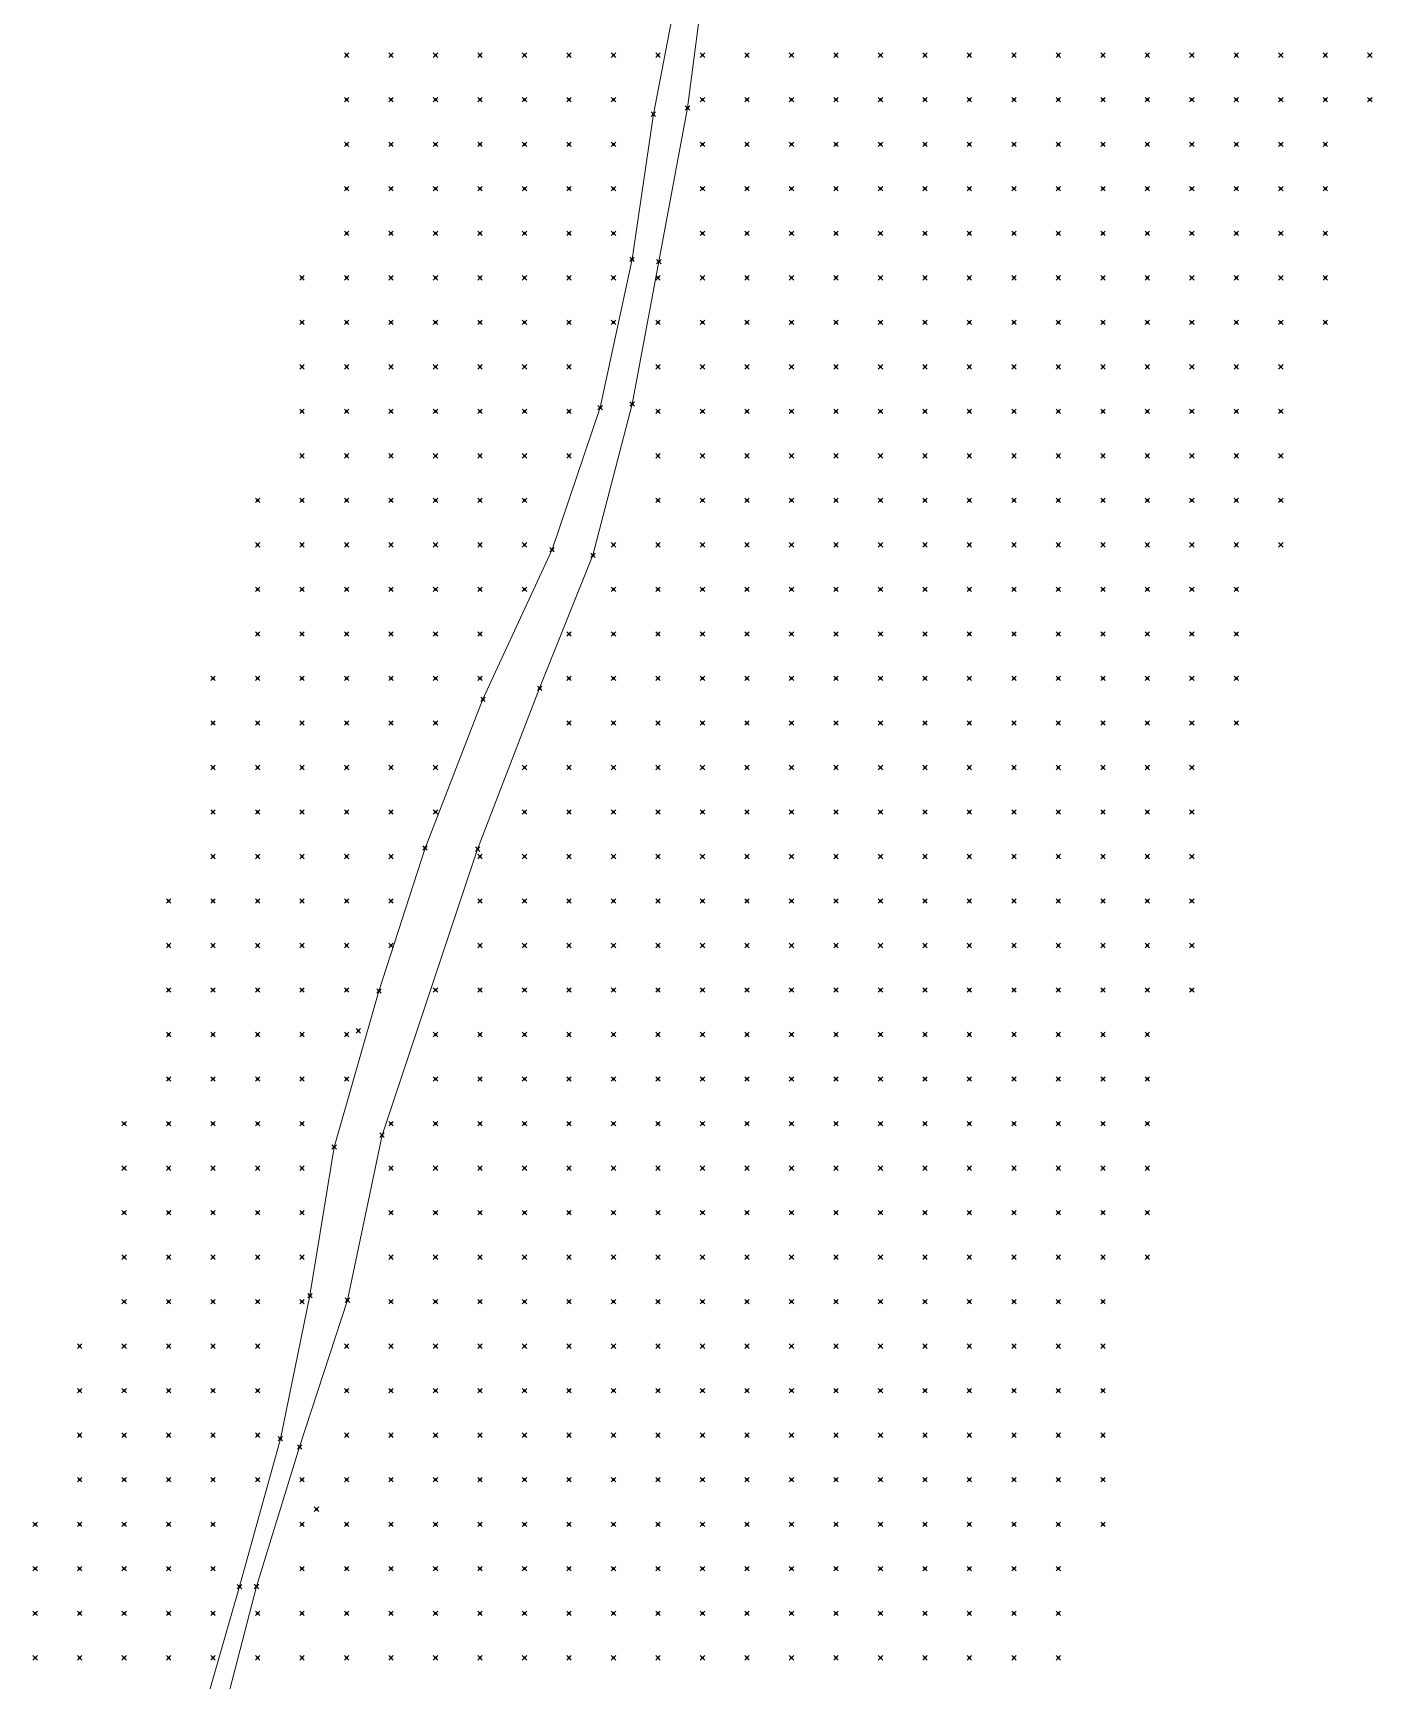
# Model space of a CAD drawing. Header units: metres. Extents: x 441556 to 446409, y 432338 to 461058.
# Drawn here: x 445103.5 to 445193.8, y 436214.2 to 436325.2 of the extents above; entities that cross this region are included whole.
import ezdxf

# ---------------------------------------------------------------- set-up
doc = ezdxf.new("R2010")
doc.units = ezdxf.units.M
doc.header["$MEASUREMENT"] = 0
doc.header["$PDMODE"] = 35
doc.header["$PDSIZE"] = 0.15
for name, color, linetype, lineweight in [('DTM-BRE-RevN_GRP_DRUM FORESTIER', 2, 'Continuous', 0), ('DTM-NOK-RevN_LIDAR_co_lidar', 91, 'Continuous', 0), ('DTM-NOK-RevN_RTK', 32, 'Continuous', 0)]:
    doc.layers.add(name, color=color, linetype=linetype, lineweight=lineweight)

msp = doc.modelspace()

# ---------------------------------------------------------------- linework, layer by layer
at = {"layer": 'DTM-BRE-RevN_GRP_DRUM FORESTIER'}
for p, q in [((445145.343, 436319.727, 331.626), (445147.33, 436329.966, 331.695)), ((445148.972, 436330.346, 331.757), (445147.638, 436320.144, 331.595)), ((445143.9, 436309.949, 330.783), (445145.343, 436319.727, 331.626)), ((445147.638, 436320.144, 331.595), (445145.705, 436309.791, 330.79)), ((445141.756, 436299.957, 329.723), (445143.9, 436309.949, 330.783)), ((445145.705, 436309.791, 330.79), (445143.911, 436300.196, 329.84)), ((445138.508, 436290.391, 328.969), (445141.756, 436299.957, 329.723)), ((445143.911, 436300.196, 329.84), (445141.267, 436290.003, 328.942)), ((445133.848, 436280.303, 328.272), (445138.508, 436290.391, 328.969)), ((445141.267, 436290.003, 328.942), (445137.672, 436281.047, 328.323)), ((445137.672, 436281.047, 328.323), (445133.49, 436270.204, 327.337)), ((445129.949, 436270.283, 327.529), (445133.848, 436280.303, 328.272)), ((445126.841, 436260.642, 326.847), (445129.949, 436270.283, 327.529)), ((445133.49, 436270.204, 327.337), (445127.046, 436250.934, 325.874)), ((445123.819, 436250.131, 326.061), (445126.841, 436260.642, 326.847)), ((445127.046, 436250.934, 325.874), (445124.716, 436239.815, 325.071)), ((445122.191, 436240.122, 325.286), (445123.819, 436250.131, 326.061)), ((445120.194, 436230.48, 324.77), (445122.191, 436240.122, 325.286)), ((445124.716, 436239.815, 325.071), (445121.488, 436229.926, 324.851)), ((445117.441, 436220.516, 325.139), (445120.194, 436230.48, 324.77)), ((445121.488, 436229.926, 324.851), (445118.586, 436220.526, 325.122)), ((445114.545, 436210.468, 325.465), (445117.441, 436220.516, 325.139)), ((445118.586, 436220.526, 325.122), (445116.046, 436210.722, 325.421))]:
    msp.add_line(p, q, dxfattribs=at)
at = {"layer": 'DTM-NOK-RevN_LIDAR_co_lidar'}
for p in [(445124.657, 436323.7, 322.694), (445127.657, 436323.7, 322.681), (445130.656, 436323.7, 322.879), (445133.655, 436323.7, 323.321), (445136.655, 436323.7, 323.959), (445139.654, 436323.7, 329.409), (445142.653, 436323.7, 331.94), (445145.653, 436323.7, 331.492), (445148.652, 436323.7, 332.56), (445151.652, 436323.7, 335.567), (445154.651, 436323.7, 336.838), (445157.65, 436323.7, 337.399), (445160.65, 436323.7, 340.45), (445163.649, 436323.7, 344.033), (445166.648, 436323.7, 346.524), (445169.648, 436323.7, 347.714), (445172.647, 436323.7, 348.598), (445175.647, 436323.7, 349.796), (445178.646, 436323.7, 350.799), (445181.645, 436323.7, 352.597), (445184.645, 436323.7, 354.241), (445187.644, 436323.7, 356.972), (445190.644, 436323.7, 358.868), (445193.643, 436323.7, 359.966), (445124.657, 436320.7, 322.726), (445127.657, 436320.7, 322.715), (445130.656, 436320.7, 322.966), (445133.655, 436320.7, 323.468), (445136.655, 436320.7, 324.121), (445139.654, 436320.7, 327.982), (445142.653, 436320.7, 330.851), (445148.652, 436320.7, 332.194), (445151.652, 436320.7, 334.053), (445154.651, 436320.7, 335.289), (445157.65, 436320.7, 336.921), (445160.65, 436320.7, 340.729), (445163.649, 436320.7, 344.331), (445166.648, 436320.7, 346.296), (445169.648, 436320.7, 346.801), (445172.647, 436320.7, 347.18), (445175.647, 436320.7, 348.235), (445178.646, 436320.7, 349.838), (445181.645, 436320.7, 351.645), (445184.645, 436320.7, 352.9), (445187.644, 436320.7, 354.994), (445190.644, 436320.7, 356.853), (445193.643, 436320.7, 358.352), (445124.657, 436317.701, 322.722), (445127.657, 436317.701, 322.684), (445130.656, 436317.701, 323.002), (445133.655, 436317.701, 323.723), (445136.655, 436317.701, 325.137), (445139.654, 436317.701, 328.318), (445142.653, 436317.701, 330.589), (445148.652, 436317.701, 331.351), (445151.652, 436317.701, 332.395), (445154.651, 436317.701, 334.134), (445157.65, 436317.701, 336.842), (445160.65, 436317.701, 341.536), (445163.649, 436317.701, 344.639), (445166.648, 436317.701, 345.627), (445169.648, 436317.701, 345.2), (445172.647, 436317.701, 345.583), (445175.647, 436317.701, 346.423), (445178.646, 436317.701, 348.356), (445181.645, 436317.701, 350.224), (445184.645, 436317.701, 351.51), (445187.644, 436317.701, 353.238), (445190.644, 436317.701, 354.896), (445124.657, 436314.702, 322.719), (445127.657, 436314.702, 322.668), (445130.656, 436314.702, 323.057), (445133.655, 436314.702, 323.766), (445136.655, 436314.702, 326.264), (445139.654, 436314.702, 329.466), (445142.653, 436314.702, 330.816), (445148.652, 436314.702, 331.239), (445151.652, 436314.702, 331.613), (445154.651, 436314.702, 333.542), (445157.65, 436314.702, 338.125), (445160.65, 436314.702, 343.157), (445163.649, 436314.702, 345.521), (445166.648, 436314.702, 345.376), (445169.648, 436314.702, 344.181), (445172.647, 436314.702, 344.815), (445175.647, 436314.702, 345.501), (445178.646, 436314.702, 347.52), (445181.645, 436314.702, 349.082), (445184.645, 436314.702, 350.554), (445187.644, 436314.702, 352.246), (445190.644, 436314.702, 353.854), (445124.657, 436311.702, 322.682), (445127.657, 436311.702, 322.693), (445130.656, 436311.702, 323.123), (445133.655, 436311.702, 323.947), (445136.655, 436311.702, 326.872), (445139.654, 436311.702, 329.559), (445142.653, 436311.702, 330.585), (445148.652, 436311.702, 331.001), (445151.652, 436311.702, 331.346), (445154.651, 436311.702, 333.021), (445157.65, 436311.702, 339.602), (445160.65, 436311.702, 344.917), (445163.649, 436311.702, 347.039), (445166.648, 436311.702, 346.657), (445169.648, 436311.702, 345.264), (445172.647, 436311.702, 345.335), (445175.647, 436311.702, 345.863), (445178.646, 436311.702, 347.67), (445181.645, 436311.702, 348.91), (445184.645, 436311.702, 350.392), (445187.644, 436311.702, 352.062), (445190.644, 436311.702, 353.388), (445121.658, 436308.703, 322.851), (445124.657, 436308.703, 322.639), (445127.657, 436308.703, 322.771), (445130.656, 436308.703, 323.354), (445133.655, 436308.703, 323.984), (445136.655, 436308.703, 326.278), (445139.654, 436308.703, 329.411), (445142.653, 436308.703, 330.472), (445145.653, 436308.703, 330.39), (445148.652, 436308.703, 330.573), (445151.652, 436308.703, 332.177), (445154.651, 436308.703, 336.75), (445157.65, 436308.703, 342.622), (445160.65, 436308.703, 346.943), (445163.649, 436308.703, 348.874), (445166.648, 436308.703, 348.293), (445169.648, 436308.703, 347.032), (445172.647, 436308.703, 346.842), (445175.647, 436308.703, 346.957), (445178.646, 436308.703, 348.405), (445181.645, 436308.703, 349.589), (445184.645, 436308.703, 351.207), (445187.644, 436308.703, 352.624), (445190.644, 436308.703, 353.88), (445121.658, 436305.704, 322.799), (445124.657, 436305.704, 322.65), (445127.657, 436305.704, 322.885), (445130.656, 436305.704, 323.504), (445133.655, 436305.704, 323.976), (445136.655, 436305.704, 326.142), (445139.654, 436305.704, 328.781), (445142.653, 436305.704, 329.921), (445145.653, 436305.704, 330.022), (445148.652, 436305.704, 330.151), (445151.652, 436305.704, 333.555), (445154.651, 436305.704, 339.976), (445157.65, 436305.704, 344.052), (445160.65, 436305.704, 347.164), (445163.649, 436305.704, 349.168), (445166.648, 436305.704, 348.942), (445169.648, 436305.704, 348.46), (445172.647, 436305.704, 348.607), (445175.647, 436305.704, 348.735), (445178.646, 436305.704, 350.234), (445181.645, 436305.704, 350.95), (445184.645, 436305.704, 351.941), (445187.644, 436305.704, 353.62), (445190.644, 436305.704, 355.763), (445121.658, 436302.704, 322.695), (445124.657, 436302.704, 322.684), (445127.657, 436302.704, 323.02), (445130.656, 436302.704, 323.518), (445133.655, 436302.704, 324.128), (445136.655, 436302.704, 326.272), (445139.654, 436302.704, 328.122), (445145.653, 436302.704, 329.634), (445148.652, 436302.704, 330.173), (445151.652, 436302.704, 334.544), (445154.651, 436302.704, 341.207), (445157.65, 436302.704, 344.636), (445160.65, 436302.704, 346.719), (445163.649, 436302.704, 348.115), (445166.648, 436302.704, 348.52), (445169.648, 436302.704, 349.192), (445172.647, 436302.704, 349.982), (445175.647, 436302.704, 350.528), (445178.646, 436302.704, 352.372), (445181.645, 436302.704, 352.561), (445184.645, 436302.704, 353.065), (445187.644, 436302.704, 355.489), (445121.658, 436299.705, 322.623), (445124.657, 436299.705, 322.687), (445127.657, 436299.705, 323.083), (445130.656, 436299.705, 323.56), (445133.655, 436299.705, 324.757), (445136.655, 436299.705, 326.789), (445139.654, 436299.705, 328.332), (445145.653, 436299.705, 329.455), (445148.652, 436299.705, 329.895), (445151.652, 436299.705, 333.747), (445154.651, 436299.705, 340.487), (445157.65, 436299.705, 344.937), (445160.65, 436299.705, 346.637), (445163.649, 436299.705, 347.426), (445166.648, 436299.705, 347.787), (445169.648, 436299.705, 349.206), (445172.647, 436299.705, 351.03), (445175.647, 436299.705, 351.464), (445178.646, 436299.705, 352.867), (445181.645, 436299.705, 353.717), (445184.645, 436299.705, 354.773), (445187.644, 436299.705, 356.84), (445121.658, 436296.705, 322.588), (445124.657, 436296.705, 322.637), (445127.657, 436296.705, 323.066), (445130.656, 436296.705, 323.528), (445133.655, 436296.705, 325.091), (445136.655, 436296.705, 327.204), (445139.654, 436296.705, 328.556), (445145.653, 436296.705, 329.533), (445148.652, 436296.705, 329.964), (445151.652, 436296.705, 332.517), (445154.651, 436296.705, 340.153), (445157.65, 436296.705, 345.084), (445160.65, 436296.705, 346.15), (445163.649, 436296.705, 347.021), (445166.648, 436296.705, 347.48), (445169.648, 436296.705, 348.909), (445172.647, 436296.705, 350.571), (445175.647, 436296.705, 351.506), (445178.646, 436296.705, 353.181), (445181.645, 436296.705, 354.971), (445184.645, 436296.705, 356.159), (445187.644, 436296.705, 357.365), (445118.658, 436293.706, 322.688), (445121.658, 436293.706, 322.53), (445124.657, 436293.706, 322.57), (445127.657, 436293.706, 323.284), (445130.656, 436293.706, 323.836), (445133.655, 436293.706, 324.939), (445136.655, 436293.706, 327.312), (445145.653, 436293.706, 329.738), (445148.652, 436293.706, 330.56), (445151.652, 436293.706, 333.039), (445154.651, 436293.706, 338.571), (445157.65, 436293.706, 343.638), (445160.65, 436293.706, 345.622), (445163.649, 436293.706, 346.249), (445166.648, 436293.706, 347.394), (445169.648, 436293.706, 348.812), (445172.647, 436293.706, 349.838), (445175.647, 436293.706, 351.307), (445178.646, 436293.706, 353.853), (445181.645, 436293.706, 355.855), (445184.645, 436293.706, 356.504), (445187.644, 436293.706, 357.445), (445118.658, 436290.707, 322.583), (445121.658, 436290.707, 322.514), (445124.657, 436290.707, 322.612), (445127.657, 436290.707, 323.607), (445130.656, 436290.707, 324.556), (445133.655, 436290.707, 326.061), (445136.655, 436290.707, 327.929), (445142.653, 436290.707, 328.742), (445145.653, 436290.707, 329.956), (445148.652, 436290.707, 331.682), (445151.652, 436290.707, 334.852), (445154.651, 436290.707, 338.01), (445157.65, 436290.707, 342.016), (445160.65, 436290.707, 344.499), (445163.649, 436290.707, 345.26), (445166.648, 436290.707, 347.015), (445169.648, 436290.707, 348.537), (445172.647, 436290.707, 350.027), (445175.647, 436290.707, 351.463), (445178.646, 436290.707, 353.952), (445181.645, 436290.707, 355.496), (445184.645, 436290.707, 356.34), (445187.644, 436290.707, 357.372), (445118.658, 436287.707, 322.631), (445121.658, 436287.707, 322.56), (445124.657, 436287.707, 322.733), (445127.657, 436287.707, 324.519), (445130.656, 436287.707, 325.727), (445133.655, 436287.707, 327.038), (445136.655, 436287.707, 328.157), (445142.653, 436287.707, 329.219), (445145.653, 436287.707, 331.364), (445148.652, 436287.707, 333.884), (445151.652, 436287.707, 336.585), (445154.651, 436287.707, 338.51), (445157.65, 436287.707, 340.96), (445160.65, 436287.707, 343.153), (445163.649, 436287.707, 344.138), (445166.648, 436287.707, 345.6), (445169.648, 436287.707, 348.195), (445172.647, 436287.707, 350.722), (445175.647, 436287.707, 351.602), (445178.646, 436287.707, 353.077), (445181.645, 436287.707, 354.294), (445184.645, 436287.707, 355.209), (445118.658, 436284.708, 322.811), (445121.658, 436284.708, 322.677), (445124.657, 436284.708, 322.787), (445127.657, 436284.708, 325.687), (445130.656, 436284.708, 327.19), (445133.655, 436284.708, 327.678), (445139.654, 436284.708, 328.295), (445142.653, 436284.708, 330.104), (445145.653, 436284.708, 332.939), (445148.652, 436284.708, 335.181), (445151.652, 436284.708, 336.913), (445154.651, 436284.708, 338.273), (445157.65, 436284.708, 339.705), (445160.65, 436284.708, 341.982), (445163.649, 436284.708, 342.931), (445166.648, 436284.708, 344.111), (445169.648, 436284.708, 347.286), (445172.647, 436284.708, 349.342), (445175.647, 436284.708, 349.935), (445178.646, 436284.708, 351.238), (445181.645, 436284.708, 352.888), (445184.645, 436284.708, 353.856), (445115.659, 436281.709, 322.588), (445118.658, 436281.709, 322.64), (445121.658, 436281.709, 322.625), (445124.657, 436281.709, 322.858), (445127.657, 436281.709, 326.327), (445130.656, 436281.709, 327.95), (445133.655, 436281.709, 327.999), (445139.654, 436281.709, 328.376), (445142.653, 436281.709, 330.413), (445145.653, 436281.709, 332.901), (445148.652, 436281.709, 335.002), (445151.652, 436281.709, 336.553), (445154.651, 436281.709, 337.702), (445157.65, 436281.709, 338.67), (445160.65, 436281.709, 340.469), (445163.649, 436281.709, 341.623), (445166.648, 436281.709, 342.53), (445169.648, 436281.709, 344.55), (445172.647, 436281.709, 346.13), (445175.647, 436281.709, 346.961), (445178.646, 436281.709, 348.672), (445181.645, 436281.709, 350.824), (445184.645, 436281.709, 351.892), (445115.659, 436278.709, 322.494), (445118.658, 436278.709, 322.442), (445121.658, 436278.709, 322.651), (445124.657, 436278.709, 323.408), (445127.657, 436278.709, 325.888), (445130.656, 436278.709, 327.555), (445139.654, 436278.709, 328.249), (445142.653, 436278.709, 330.563), (445145.653, 436278.709, 332.565), (445148.652, 436278.709, 334.12), (445151.652, 436278.709, 335.751), (445154.651, 436278.709, 337.029), (445157.65, 436278.709, 337.911), (445160.65, 436278.709, 338.927), (445163.649, 436278.709, 339.866), (445166.648, 436278.709, 341.045), (445169.648, 436278.709, 342.683), (445172.647, 436278.709, 343.725), (445175.647, 436278.709, 344.885), (445178.646, 436278.709, 346.914), (445181.645, 436278.709, 348.662), (445184.645, 436278.709, 350.184), (445115.659, 436275.71, 322.459), (445118.658, 436275.71, 322.428), (445121.658, 436275.71, 322.714), (445124.657, 436275.71, 324.171), (445127.657, 436275.71, 325.956), (445130.656, 436275.71, 327.279), (445136.655, 436275.71, 327.776), (445139.654, 436275.71, 328.246), (445142.653, 436275.71, 330.408), (445145.653, 436275.71, 332.931), (445148.652, 436275.71, 334.088), (445151.652, 436275.71, 335.051), (445154.651, 436275.71, 336.156), (445157.65, 436275.71, 337.03), (445160.65, 436275.71, 337.96), (445163.649, 436275.71, 338.742), (445166.648, 436275.71, 340.095), (445169.648, 436275.71, 341.909), (445172.647, 436275.71, 342.798), (445175.647, 436275.71, 344.296), (445178.646, 436275.71, 346.357), (445181.645, 436275.71, 347.947), (445115.659, 436272.71, 322.45), (445118.658, 436272.71, 322.464), (445121.658, 436272.71, 322.797), (445124.657, 436272.71, 324.652), (445127.657, 436272.71, 326.399), (445130.656, 436272.71, 327.227), (445136.655, 436272.71, 328.054), (445139.654, 436272.71, 329.287), (445142.653, 436272.71, 331.096), (445145.653, 436272.71, 333.443), (445148.652, 436272.71, 334.435), (445151.652, 436272.71, 335.436), (445154.651, 436272.71, 336.086), (445157.65, 436272.71, 336.633), (445160.65, 436272.71, 338.017), (445163.649, 436272.71, 339.036), (445166.648, 436272.71, 340.261), (445169.648, 436272.71, 341.833), (445172.647, 436272.71, 343.039), (445175.647, 436272.71, 344.716), (445178.646, 436272.71, 346.726), (445181.645, 436272.71, 348.42), (445115.659, 436269.711, 322.453), (445118.658, 436269.711, 322.516), (445121.658, 436269.711, 322.911), (445124.657, 436269.711, 324.788), (445127.657, 436269.711, 326.544), (445133.655, 436269.711, 327.198), (445136.655, 436269.711, 328.613), (445139.654, 436269.711, 330.437), (445142.653, 436269.711, 331.643), (445145.653, 436269.711, 333.685), (445148.652, 436269.711, 335.083), (445151.652, 436269.711, 336.689), (445154.651, 436269.711, 337.369), (445157.65, 436269.711, 337.712), (445160.65, 436269.711, 338.986), (445163.649, 436269.711, 339.947), (445166.648, 436269.711, 341.337), (445169.648, 436269.711, 342.643), (445172.647, 436269.711, 343.45), (445175.647, 436269.711, 345.307), (445178.646, 436269.711, 347.634), (445181.645, 436269.711, 348.951), (445112.66, 436266.712, 322.517), (445115.659, 436266.712, 322.4), (445118.658, 436266.712, 322.516), (445121.658, 436266.712, 322.908), (445124.657, 436266.712, 324.973), (445127.657, 436266.712, 326.617), (445133.655, 436266.712, 327.078), (445136.655, 436266.712, 329.191), (445139.654, 436266.712, 330.935), (445142.653, 436266.712, 331.36), (445145.653, 436266.712, 333.081), (445148.652, 436266.712, 335.764), (445151.652, 436266.712, 337.798), (445154.651, 436266.712, 338.517), (445157.65, 436266.712, 338.578), (445160.65, 436266.712, 339.336), (445163.649, 436266.712, 340.4), (445166.648, 436266.712, 342.109), (445169.648, 436266.712, 343.206), (445172.647, 436266.712, 343.702), (445175.647, 436266.712, 346.391), (445178.646, 436266.712, 348.831), (445181.645, 436266.712, 349.845), (445112.66, 436263.712, 322.562), (445115.659, 436263.712, 322.476), (445118.658, 436263.712, 322.603), (445121.658, 436263.712, 323.051), (445124.657, 436263.712, 325.145), (445127.657, 436263.712, 326.475), (445133.655, 436263.712, 328.194), (445136.655, 436263.712, 329.416), (445139.654, 436263.712, 330.818), (445142.653, 436263.712, 331.606), (445145.653, 436263.712, 332.885), (445148.652, 436263.712, 335.64), (445151.652, 436263.712, 337.45), (445154.651, 436263.712, 338.076), (445157.65, 436263.712, 338.268), (445160.65, 436263.712, 338.972), (445163.649, 436263.712, 340.848), (445166.648, 436263.712, 343.091), (445169.648, 436263.712, 344.431), (445172.647, 436263.712, 345.694), (445175.647, 436263.712, 348.468), (445178.646, 436263.712, 350.046), (445181.645, 436263.712, 351.386), (445112.66, 436260.713, 322.645), (445115.659, 436260.713, 322.56), (445118.658, 436260.713, 322.575), (445121.658, 436260.713, 323.177), (445124.657, 436260.713, 325.167), (445130.656, 436260.713, 327.383), (445133.655, 436260.713, 328.664), (445136.655, 436260.713, 329.638), (445139.654, 436260.713, 331.048), (445142.653, 436260.713, 332.135), (445145.653, 436260.713, 332.763), (445148.652, 436260.713, 334.758), (445151.652, 436260.713, 336.551), (445154.651, 436260.713, 337.166), (445157.65, 436260.713, 337.574), (445160.65, 436260.713, 338.844), (445163.649, 436260.713, 341.563), (445166.648, 436260.713, 344.565), (445169.648, 436260.713, 346.96), (445172.647, 436260.713, 348.222), (445175.647, 436260.713, 349.904), (445178.646, 436260.713, 351.03), (445181.645, 436260.713, 352.991), (445112.66, 436257.714, 322.5), (445115.659, 436257.714, 322.477), (445118.658, 436257.714, 322.573), (445121.658, 436257.714, 323.209), (445124.657, 436257.714, 324.948), (445130.656, 436257.714, 326.607), (445133.655, 436257.714, 327.609), (445136.655, 436257.714, 329.309), (445139.654, 436257.714, 331.28), (445142.653, 436257.714, 332.079), (445145.653, 436257.714, 332.751), (445148.652, 436257.714, 334.401), (445151.652, 436257.714, 336.222), (445154.651, 436257.714, 336.809), (445157.65, 436257.714, 337.576), (445160.65, 436257.714, 339.039), (445163.649, 436257.714, 342.799), (445166.648, 436257.714, 346.319), (445169.648, 436257.714, 349.038), (445172.647, 436257.714, 350.128), (445175.647, 436257.714, 351.244), (445178.646, 436257.714, 352.238), (445112.66, 436254.714, 322.535), (445115.659, 436254.714, 322.522), (445118.658, 436254.714, 322.657), (445121.658, 436254.714, 323.638), (445124.657, 436254.714, 324.944), (445130.656, 436254.714, 326.256), (445133.655, 436254.714, 327.001), (445136.655, 436254.714, 328.746), (445139.654, 436254.714, 330.827), (445142.653, 436254.714, 332.022), (445145.653, 436254.714, 333.201), (445148.652, 436254.714, 334.627), (445151.652, 436254.714, 336.113), (445154.651, 436254.714, 337.046), (445157.65, 436254.714, 338.373), (445160.65, 436254.714, 340.261), (445163.649, 436254.714, 343.747), (445166.648, 436254.714, 347.651), (445169.648, 436254.714, 350.565), (445172.647, 436254.714, 351.835), (445175.647, 436254.714, 352.691), (445178.646, 436254.714, 353.741), (445109.66, 436251.715, 322.803), (445112.66, 436251.715, 322.623), (445115.659, 436251.715, 322.645), (445118.658, 436251.715, 322.846), (445121.658, 436251.715, 324.184), (445127.657, 436251.715, 325.538), (445130.656, 436251.715, 327.075), (445133.655, 436251.715, 327.637), (445136.655, 436251.715, 328.354), (445139.654, 436251.715, 330.055), (445142.653, 436251.715, 332.133), (445145.653, 436251.715, 334.134), (445148.652, 436251.715, 335.454), (445151.652, 436251.715, 336.653), (445154.651, 436251.715, 337.977), (445157.65, 436251.715, 339.288), (445160.65, 436251.715, 341.092), (445163.649, 436251.715, 344.098), (445166.648, 436251.715, 347.497), (445169.648, 436251.715, 350.704), (445172.647, 436251.715, 353.014), (445175.647, 436251.715, 354.665), (445178.646, 436251.715, 355.817), (445109.66, 436248.715, 322.811), (445112.66, 436248.715, 322.587), (445115.659, 436248.715, 322.722), (445118.658, 436248.715, 323.107), (445121.658, 436248.715, 324.448), (445127.657, 436248.715, 325.963), (445130.656, 436248.715, 327.66), (445133.655, 436248.715, 328.034), (445136.655, 436248.715, 328.197), (445139.654, 436248.715, 330.252), (445142.653, 436248.715, 332.818), (445145.653, 436248.715, 335.469), (445148.652, 436248.715, 336.979), (445151.652, 436248.715, 337.786), (445154.651, 436248.715, 338.927), (445157.65, 436248.715, 339.774), (445160.65, 436248.715, 341.126), (445163.649, 436248.715, 343.856), (445166.648, 436248.715, 346.517), (445169.648, 436248.715, 349.343), (445172.647, 436248.715, 352.113), (445175.647, 436248.715, 354.788), (445178.646, 436248.715, 356.482), (445109.66, 436245.716, 322.828), (445112.66, 436245.716, 322.671), (445115.659, 436245.716, 322.937), (445118.658, 436245.716, 323.285), (445121.658, 436245.716, 324.502), (445127.657, 436245.716, 326.243), (445130.656, 436245.716, 327.65), (445133.655, 436245.716, 327.909), (445136.655, 436245.716, 328.1), (445139.654, 436245.716, 330.67), (445142.653, 436245.716, 333.974), (445145.653, 436245.716, 336.768), (445148.652, 436245.716, 338.206), (445151.652, 436245.716, 338.166), (445154.651, 436245.716, 338.899), (445157.65, 436245.716, 339.868), (445160.65, 436245.716, 341.189), (445163.649, 436245.716, 343.841), (445166.648, 436245.716, 346.184), (445169.648, 436245.716, 348.558), (445172.647, 436245.716, 350.999), (445175.647, 436245.716, 353.232), (445178.646, 436245.716, 355.414), (445109.66, 436242.717, 322.716), (445112.66, 436242.717, 322.703), (445115.659, 436242.717, 323.08), (445118.658, 436242.717, 323.431), (445121.658, 436242.717, 324.493), (445127.657, 436242.717, 326.006), (445130.656, 436242.717, 327.173), (445133.655, 436242.717, 327.424), (445136.655, 436242.717, 327.934), (445139.654, 436242.717, 331.035), (445142.653, 436242.717, 335.125), (445145.653, 436242.717, 337.914), (445148.652, 436242.717, 339.081), (445151.652, 436242.717, 338.628), (445154.651, 436242.717, 339.055), (445157.65, 436242.717, 340.154), (445160.65, 436242.717, 341.363), (445163.649, 436242.717, 343.728), (445166.648, 436242.717, 345.314), (445169.648, 436242.717, 347.074), (445172.647, 436242.717, 349.193), (445175.647, 436242.717, 352.255), (445178.646, 436242.717, 355.227), (445109.66, 436239.717, 322.568), (445112.66, 436239.717, 322.802), (445115.659, 436239.717, 323.227), (445118.658, 436239.717, 323.786), (445121.658, 436239.717, 324.507), (445127.657, 436239.717, 325.654), (445130.656, 436239.717, 326.572), (445133.655, 436239.717, 326.87), (445136.655, 436239.717, 327.97), (445139.654, 436239.717, 331.862), (445142.653, 436239.717, 336.608), (445145.653, 436239.717, 339.363), (445148.652, 436239.717, 340.093), (445151.652, 436239.717, 339.569), (445154.651, 436239.717, 340.3), (445157.65, 436239.717, 341.672), (445160.65, 436239.717, 342.418), (445163.649, 436239.717, 343.557), (445166.648, 436239.717, 344.416), (445169.648, 436239.717, 345.947), (445172.647, 436239.717, 348.008), (445175.647, 436239.717, 351.286), (445106.661, 436236.718, 322.513), (445109.66, 436236.718, 322.512), (445112.66, 436236.718, 322.897), (445115.659, 436236.718, 323.286), (445118.658, 436236.718, 323.975), (445124.657, 436236.718, 324.676), (445127.657, 436236.718, 325.085), (445130.656, 436236.718, 325.832), (445133.655, 436236.718, 326.568), (445136.655, 436236.718, 327.753), (445139.654, 436236.718, 333.671), (445142.653, 436236.718, 338.345), (445145.653, 436236.718, 340.616), (445148.652, 436236.718, 341.385), (445151.652, 436236.718, 341.295), (445154.651, 436236.718, 342.475), (445157.65, 436236.718, 343.503), (445160.65, 436236.718, 344.174), (445163.649, 436236.718, 344.666), (445166.648, 436236.718, 344.94), (445169.648, 436236.718, 346.763), (445172.647, 436236.718, 349.051), (445175.647, 436236.718, 351.424), (445106.661, 436233.718, 322.331), (445109.66, 436233.718, 322.54), (445112.66, 436233.718, 322.939), (445115.659, 436233.718, 323.354), (445118.658, 436233.718, 323.903), (445124.657, 436233.718, 324.646), (445127.657, 436233.718, 324.827), (445130.656, 436233.718, 325.981), (445133.655, 436233.718, 327.861), (445136.655, 436233.718, 330.064), (445139.654, 436233.718, 336.524), (445142.653, 436233.718, 340.867), (445145.653, 436233.718, 342.523), (445148.652, 436233.718, 343.065), (445151.652, 436233.718, 343.306), (445154.651, 436233.718, 344.448), (445157.65, 436233.718, 345.568), (445160.65, 436233.718, 346.297), (445163.649, 436233.718, 346.891), (445166.648, 436233.718, 346.522), (445169.648, 436233.718, 348.705), (445172.647, 436233.718, 351.257), (445175.647, 436233.718, 352.208), (445106.661, 436230.719, 322.363), (445109.66, 436230.719, 322.667), (445112.66, 436230.719, 323.038), (445115.659, 436230.719, 323.427), (445118.658, 436230.719, 323.946), (445124.657, 436230.719, 324.709), (445127.657, 436230.719, 324.905), (445130.656, 436230.719, 327.082), (445133.655, 436230.719, 330.53), (445136.655, 436230.719, 335.061), (445139.654, 436230.719, 340.167), (445142.653, 436230.719, 343.277), (445145.653, 436230.719, 344.361), (445148.652, 436230.719, 344.95), (445151.652, 436230.719, 345.438), (445154.651, 436230.719, 346.351), (445157.65, 436230.719, 347.295), (445160.65, 436230.719, 348.103), (445163.649, 436230.719, 349.051), (445166.648, 436230.719, 350.246), (445169.648, 436230.719, 352.389), (445172.647, 436230.719, 353.603), (445175.647, 436230.719, 353.666), (445106.661, 436227.72, 322.481), (445109.66, 436227.72, 322.705), (445112.66, 436227.72, 323.113), (445115.659, 436227.72, 323.637), (445118.658, 436227.72, 324.223), (445121.658, 436227.72, 324.434), (445124.657, 436227.72, 324.765), (445127.657, 436227.72, 325.64), (445130.656, 436227.72, 327.869), (445133.655, 436227.72, 333.276), (445136.655, 436227.72, 339.053), (445139.654, 436227.72, 342.494), (445142.653, 436227.72, 344.388), (445145.653, 436227.72, 345.662), (445148.652, 436227.72, 347.504), (445151.652, 436227.72, 348.19), (445154.651, 436227.72, 348.275), (445157.65, 436227.72, 348.649), (445160.65, 436227.72, 349.431), (445163.649, 436227.72, 350.857), (445166.648, 436227.72, 353.384), (445169.648, 436227.72, 355.091), (445172.647, 436227.72, 355.482), (445175.647, 436227.72, 355.544), (445103.662, 436224.72, 322.79), (445106.661, 436224.72, 322.573), (445109.66, 436224.72, 322.731), (445112.66, 436224.72, 323.188), (445115.659, 436224.72, 324.003), (445121.658, 436224.72, 324.782), (445124.657, 436224.72, 324.881), (445127.657, 436224.72, 327.222), (445130.656, 436224.72, 330.914), (445133.655, 436224.72, 336.286), (445136.655, 436224.72, 340.733), (445139.654, 436224.72, 342.951), (445142.653, 436224.72, 344.053), (445145.653, 436224.72, 345.884), (445148.652, 436224.72, 348.777), (445151.652, 436224.72, 349.869), (445154.651, 436224.72, 349.347), (445157.65, 436224.72, 348.822), (445160.65, 436224.72, 349.569), (445163.649, 436224.72, 351.99), (445166.648, 436224.72, 355.001), (445169.648, 436224.72, 356.486), (445172.647, 436224.72, 356.89), (445175.647, 436224.72, 357.377), (445103.662, 436221.721, 322.803), (445106.661, 436221.721, 322.61), (445109.66, 436221.721, 322.807), (445112.66, 436221.721, 323.186), (445115.659, 436221.721, 324.082), (445121.658, 436221.721, 324.815), (445124.657, 436221.721, 325.395), (445127.657, 436221.721, 328.67), (445130.656, 436221.721, 333.881), (445133.655, 436221.721, 338.362), (445136.655, 436221.721, 341.361), (445139.654, 436221.721, 342.518), (445142.653, 436221.721, 343.376), (445145.653, 436221.721, 346.165), (445148.652, 436221.721, 349.253), (445151.652, 436221.721, 350.491), (445154.651, 436221.721, 349.673), (445157.65, 436221.721, 349.057), (445160.65, 436221.721, 349.808), (445163.649, 436221.721, 352.937), (445166.648, 436221.721, 356.101), (445169.648, 436221.721, 357.679), (445172.647, 436221.721, 358.756), (445103.662, 436218.722, 322.685), (445106.661, 436218.722, 322.603), (445109.66, 436218.722, 322.824), (445112.66, 436218.722, 323.213), (445115.659, 436218.722, 324.186), (445118.658, 436218.722, 324.743), (445121.658, 436218.722, 324.79), (445124.657, 436218.722, 327.229), (445127.657, 436218.722, 331.011), (445130.656, 436218.722, 335.438), (445133.655, 436218.722, 338.983), (445136.655, 436218.722, 341.398), (445139.654, 436218.722, 342.312), (445142.653, 436218.722, 342.949), (445145.653, 436218.722, 346.575), (445148.652, 436218.722, 350.588), (445151.652, 436218.722, 351.655), (445154.651, 436218.722, 351.115), (445157.65, 436218.722, 350.434), (445160.65, 436218.722, 351.941), (445163.649, 436218.722, 355.124), (445166.648, 436218.722, 357.365), (445169.648, 436218.722, 358.835), (445172.647, 436218.722, 360.307), (445103.662, 436215.722, 322.541), (445106.661, 436215.722, 322.566), (445109.66, 436215.722, 322.806), (445112.66, 436215.722, 323.919), (445115.659, 436215.722, 324.84), (445118.658, 436215.722, 325.039), (445121.658, 436215.722, 325.528), (445124.657, 436215.722, 329.748), (445127.657, 436215.722, 333.443), (445130.656, 436215.722, 336.215), (445133.655, 436215.722, 338.06), (445136.655, 436215.722, 339.751), (445139.654, 436215.722, 341.888), (445142.653, 436215.722, 343.589), (445145.653, 436215.722, 347.108), (445148.652, 436215.722, 350.804), (445151.652, 436215.722, 352.665), (445154.651, 436215.722, 353.5), (445157.65, 436215.722, 353.4), (445160.65, 436215.722, 355.048), (445163.649, 436215.722, 357.043), (445166.648, 436215.722, 358.538), (445169.648, 436215.722, 359.92), (445172.647, 436215.722, 361.309)]:
    msp.add_point(p, dxfattribs=at)
at = {"layer": 'DTM-NOK-RevN_RTK'}
for p in [(445145.343, 436319.727, 331.626), (445147.638, 436320.144, 331.595), (445143.9, 436309.949, 330.783), (445145.705, 436309.791, 330.79), (445141.756, 436299.957, 329.723), (445143.911, 436300.196, 329.84), (445138.508, 436290.391, 328.969), (445141.267, 436290.003, 328.942), (445137.672, 436281.047, 328.323), (445133.848, 436280.303, 328.272), (445129.949, 436270.283, 327.529), (445133.49, 436270.204, 327.337), (445126.841, 436260.642, 326.847), (445125.443, 436257.963, 326.475), (445127.046, 436250.934, 325.874), (445123.819, 436250.131, 326.061), (445122.191, 436240.122, 325.286), (445124.716, 436239.815, 325.071), (445120.194, 436230.48, 324.77), (445121.488, 436229.926, 324.851), (445122.629, 436225.733, 324.789), (445117.441, 436220.516, 325.139), (445118.586, 436220.526, 325.122)]:
    msp.add_point(p, dxfattribs=at)

doc.saveas('drawing.dxf')
